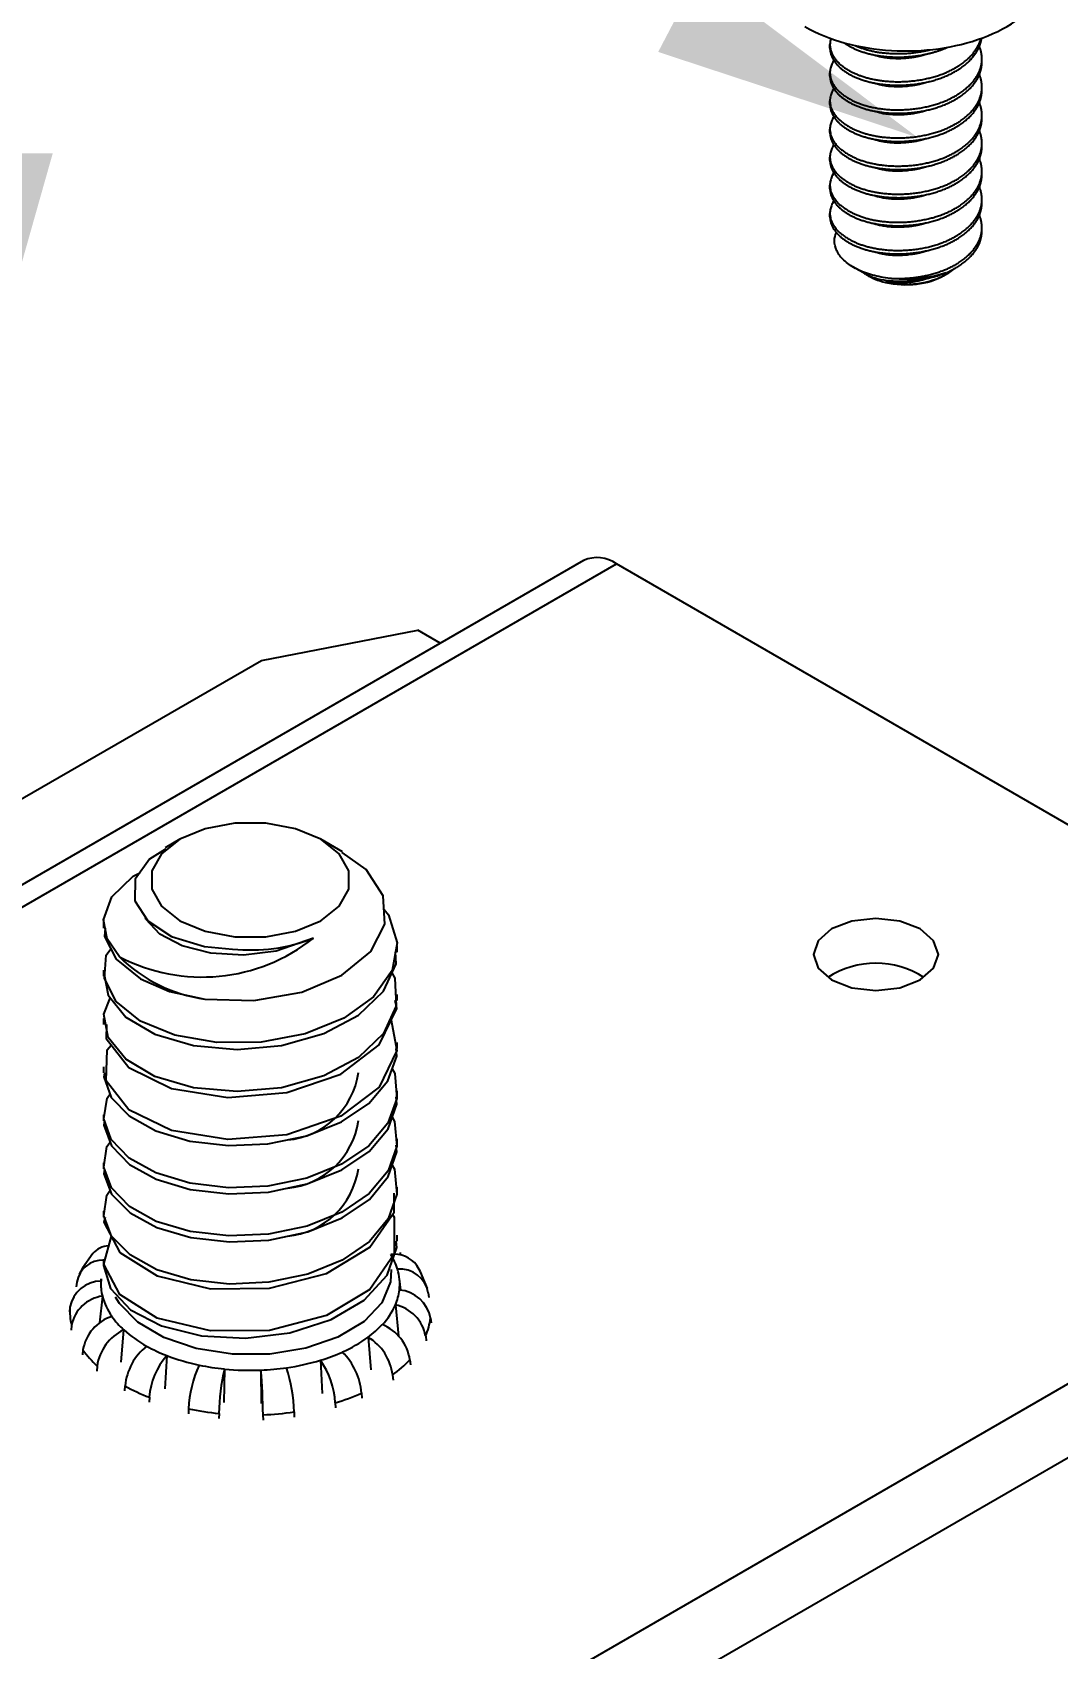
# Model space of a CAD drawing. Extents: x -3.3 to 8.6, y -6.9 to 0.
# Drawn here: x 2.443 to 3.313, y -2.993 to -1.623 of the extents above; entities that cross this region are included whole.
import ezdxf
from ezdxf import colors
from ezdxf.entities.mleader import LeaderData, LeaderLine
from ezdxf.math import Vec2, Vec3

# ---------------------------------------------------------------- set-up
doc = ezdxf.new("R2010")
doc.units = 0
doc.header["$LTSCALE"] = 0.5
doc.header["$MEASUREMENT"] = 0
for name, color, linetype in [('FAB DWG', 221, 'CONTINUOUS'), ('Hardware', 242, 'CONTINUOUS'), ('Mounting', 4, 'CONTINUOUS')]:
    doc.layers.add(name, color=color, linetype=linetype)
doc.styles.add('LSAD_Standard', font='arial.ttf')

msp = doc.modelspace()

# ---------------------------------------------------------------- linework, layer by layer
at = {"layer": 'Hardware', "linetype": 'Continuous', "lineweight": 25, "transparency": 16777216, "extrusion": (4.71769e-15, 0.816497, 0.57735)}
for p, q in [((3.1198, -1.6368), (3.1198, -1.6338)), ((3.1198, -1.6606), (3.1198, -1.6577)), ((3.2486, -1.6487), (3.2486, -1.6458)), ((3.2486, -1.6726), (3.2486, -1.6696)), ((3.1198, -1.6845), (3.1198, -1.6815)), ((3.2486, -1.6964), (3.2486, -1.6934)), ((3.1198, -1.7083), (3.1198, -1.7053)), ((3.2486, -1.7202), (3.2486, -1.7172)), ((3.1198, -1.7321), (3.1198, -1.7292)), ((3.1198, -1.756), (3.1198, -1.753)), ((3.2486, -1.744), (3.2486, -1.7411)), ((3.2486, -1.7679), (3.2486, -1.7649)), ((3.1198, -1.7798), (3.1198, -1.7768)), ((3.2486, -1.7917), (3.2486, -1.7887)), ((3.149, -1.8278), (3.1398, -1.8225)), ((3.2164, -1.8296), (3.2188, -1.8282))]:
    msp.add_line(p, q, dxfattribs=at)
at = {"layer": 'Hardware', "linetype": 'Continuous', "lineweight": 25, "transparency": 16777216}
for start_param, end_param in [(-2.407864, -1.957924), (-1.957924, -0.785398)]:
    msp.add_ellipse((3.1842, -1.811), major_axis=(0.0455, 0), ratio=0.57735, start_param=start_param, end_param=end_param, dxfattribs=at)
at = {"layer": 'Hardware', "linetype": 'Continuous', "lineweight": 25, "transparency": 16777216, "extrusion": (-7.32336e-17, 5.55112e-17, -1)}
msp.add_ellipse((3.1842, -1.7955), major_axis=(-0.0644, 0), ratio=0.57735, start_param=-2.126289, end_param=-1.331113, dxfattribs=at)
at = {"layer": 'Hardware', "linetype": 'Continuous', "lineweight": 25, "transparency": 16777216}
for points, knots in [([(3.0984, -1.6184), (3.1087, -1.6243), (3.1203, -1.629), (3.1452, -1.6358), (3.1584, -1.6379), (3.1852, -1.6395), (3.1988, -1.639), (3.225, -1.6354), (3.2377, -1.6323), (3.2611, -1.6236), (3.2718, -1.618), (3.2899, -1.6044), (3.2974, -1.5965), (3.3071, -1.5796), (3.3098, -1.5708), (3.3103, -1.561), (3.3103, -1.5602), (3.3103, -1.5594)], [4.712389, 4.712389, 4.712389, 4.712389, 5.053801, 5.053801, 5.394191, 5.394191, 5.731891, 5.731891, 6.070286, 6.070286, 6.411985, 6.411985, 6.748759, 6.748759, 7.042339, 7.042339, 7.068583, 7.068583, 7.068583, 7.068583]), ([(3.1689, -1.8317), (3.1637, -1.831), (3.1587, -1.83), (3.1495, -1.8272), (3.1451, -1.8254), (3.1376, -1.8214), (3.1342, -1.819), (3.1289, -1.814), (3.1269, -1.8113), (3.1242, -1.8057), (3.1236, -1.8028), (3.1237, -1.7976), (3.1242, -1.7953), (3.1252, -1.7931)], [0, 0, 0, 0, 0.000439934, 0.000439934, 0.000879869, 0.000879869, 0.001319803, 0.001319803, 0.001759737, 0.001759737, 0.002199672, 0.002199672, 0.002545611, 0.002545611, 0.002545611, 0.002545611]), ([(3.149, -1.8278), (3.1499, -1.8283), (3.1508, -1.8288), (3.1569, -1.8316), (3.1634, -1.8332), (3.1744, -1.8342), (3.1782, -1.8343), (3.1861, -1.8341), (3.1902, -1.8338), (3.1984, -1.8327), (3.2024, -1.8319), (3.2105, -1.8299), (3.2144, -1.8286), (3.2182, -1.8272)], [0.000540061, 0.000540061, 0.000540061, 0.000540061, 0.000672544, 0.000672544, 0.001345089, 0.001345089, 0.001681361, 0.001681361, 0.002017633, 0.002017633, 0.002353905, 0.002353905, 0.002690178, 0.002690178, 0.002690178, 0.002690178]), ([(3.167, -1.8353), (3.1712, -1.8363), (3.1756, -1.8368), (3.1848, -1.8371), (3.1895, -1.8369), (3.2032, -1.835), (3.2119, -1.8322), (3.2188, -1.8282)], [0, 0, 0, 0, 0.000376124, 0.000376124, 0.000752247, 0.000752247, 0.001504495, 0.001504495, 0.001504495, 0.001504495])]:
    msp.add_open_spline(points, degree=3, knots=knots, dxfattribs=at)
for points, weights in [([(3.1206, -1.6285), (3.1154, -1.6455), (3.1386, -1.6571)], [0.975578927874, 0.879614233102, 1]), ([(3.1198, -1.6368), (3.1198, -1.6506), (3.1386, -1.6601)], [0.949184032699, 0.900099577495, 1]), ([(3.1316, -1.6321), (3.1348, -1.6343), (3.1386, -1.6363)], [0.962812241747, 0.977691451424, 1]), ([(3.1198, -1.6606), (3.1198, -1.6745), (3.1386, -1.6839)], [0.949184032699, 0.900099577495, 1]), ([(3.1198, -1.6845), (3.1198, -1.6983), (3.1386, -1.7078)], [0.949184032699, 0.900099577495, 1]), ([(3.1198, -1.7083), (3.1198, -1.7221), (3.1386, -1.7316)], [0.949184032699, 0.900099577495, 1]), ([(3.1198, -1.7321), (3.1198, -1.7459), (3.1386, -1.7554)], [0.949184032699, 0.900099577495, 1]), ([(3.1198, -1.756), (3.1198, -1.7698), (3.1386, -1.7792)], [0.949184032699, 0.900099577495, 1]), ([(3.1198, -1.7798), (3.1198, -1.7936), (3.1386, -1.8031)], [0.949184032699, 0.900099577495, 1]), ([(3.2182, -1.8272), (3.2245, -1.8244), (3.2298, -1.8209)], [0.94545110662, 0.933012701892, 0.933012701892]), ([(3.1508, -1.8275), (3.1508, -1.8275), (3.1508, -1.8275)], [0.989886497847, 0.989918345882, 0.989950211752])]:
    msp.add_rational_spline(points, weights, degree=2, dxfattribs=at)
for points, weights, knots in [([(3.2298, -1.6542), (3.242, -1.646), (3.2465, -1.6355), (3.2479, -1.632), (3.2484, -1.6283)], [0.933012701892, 0.933012701892, 1, 0.976625265815, 0.961406976413], [0.645833333, 0.645833333, 0.645833333, 0.652777778, 0.652777778, 0.655200992, 0.655200992, 0.655200992]), ([(3.2298, -1.6512), (3.242, -1.6431), (3.2465, -1.6325), (3.2473, -1.6306), (3.2478, -1.6286)], [0.933012701892, 0.933012701892, 1, 0.986870534718, 0.976314435783], [0.645833333, 0.645833333, 0.645833333, 0.652777778, 0.652777778, 0.654138884, 0.654138884, 0.654138884]), ([(3.1386, -1.6363), (3.165, -1.6495), (3.2009, -1.6419), (3.2107, -1.6399), (3.2192, -1.6361)], [1, 0.866025403784, 1, 0.959445658921, 0.943443055661], [0.70833333, 0.70833333, 0.70833333, 0.72222222, 0.72222222, 0.72642641, 0.72642641, 0.72642641]), ([(3.1411, -1.6345), (3.1671, -1.6461), (3.2009, -1.639), (3.2028, -1.6386), (3.2047, -1.6381)], [0.986848991668, 0.872959828587, 1, 0.991854254441, 0.984699042499], [0.70905221, 0.70905221, 0.70905221, 0.72222222, 0.72222222, 0.72306668, 0.72306668, 0.72306668]), ([(3.1569, -1.6424), (3.1746, -1.6483), (3.196, -1.6433), (3.1985, -1.6427), (3.2009, -1.6419)], [0.968052637238, 0.884564475973, 1, 0.984807198575, 0.97306014316], [0.62692191, 0.62692191, 0.62692191, 0.63888889, 0.63888889, 0.6404639, 0.6404639, 0.6404639]), ([(3.2298, -1.675), (3.242, -1.6669), (3.2465, -1.6563), (3.2509, -1.6459), (3.2465, -1.6353)], [0.933012701892, 0.933012701892, 1, 0.933632840941, 0.933018442868], [0.5625, 0.5625, 0.5625, 0.56944444, 0.56944444, 0.5763246, 0.5763246, 0.5763246]), ([(3.123, -1.6472), (3.1224, -1.6481), (3.122, -1.649), (3.1123, -1.6678), (3.1386, -1.681)], [0.985918936542, 0.992544590089, 1, 0.866025403784, 1], [0.52700489, 0.52700489, 0.52700489, 0.52777778, 0.52777778, 0.54166667, 0.54166667, 0.54166667]), ([(3.1386, -1.6571), (3.165, -1.6703), (3.2009, -1.6628), (3.2176, -1.6593), (3.2298, -1.6512)], [1, 0.866025403784, 1, 0.933012701892, 0.933012701892], [0.625, 0.625, 0.625, 0.63888889, 0.63888889, 0.64583333, 0.64583333, 0.64583333]), ([(3.1386, -1.6601), (3.165, -1.6733), (3.2009, -1.6658), (3.2176, -1.6623), (3.2298, -1.6542)], [1, 0.866025403784, 1, 0.933012701892, 0.933012701892], [0.625, 0.625, 0.625, 0.63888889, 0.63888889, 0.64583333, 0.64583333, 0.64583333]), ([(3.2298, -1.678), (3.242, -1.6699), (3.2465, -1.6593), (3.2486, -1.6541), (3.2486, -1.6487)], [0.933012701892, 0.933012701892, 1, 0.965925826289, 0.949184032699], [0.5625, 0.5625, 0.5625, 0.56944444, 0.56944444, 0.57297685, 0.57297685, 0.57297685]), ([(3.123, -1.671), (3.1224, -1.6719), (3.122, -1.6728), (3.1123, -1.6916), (3.1386, -1.7048)], [0.985918936542, 0.992544590089, 1, 0.866025403784, 1], [0.44367156, 0.44367156, 0.44367156, 0.44444444, 0.44444444, 0.45833333, 0.45833333, 0.45833333]), ([(3.1569, -1.6662), (3.1746, -1.6721), (3.196, -1.6671), (3.1985, -1.6665), (3.2009, -1.6658)], [0.968052637238, 0.884564475973, 1, 0.984807198575, 0.97306014316], [0.54358858, 0.54358858, 0.54358858, 0.55555556, 0.55555556, 0.55713056, 0.55713056, 0.55713056]), ([(3.2298, -1.6988), (3.242, -1.6907), (3.2465, -1.6802), (3.2509, -1.6697), (3.2465, -1.6591)], [0.933012701892, 0.933012701892, 1, 0.933632840941, 0.933018442868], [0.47916667, 0.47916667, 0.47916667, 0.48611111, 0.48611111, 0.49299127, 0.49299127, 0.49299127]), ([(3.1386, -1.681), (3.165, -1.6942), (3.2009, -1.6866), (3.2176, -1.6831), (3.2298, -1.675)], [1, 0.866025403784, 1, 0.933012701892, 0.933012701892], [0.54166667, 0.54166667, 0.54166667, 0.55555556, 0.55555556, 0.5625, 0.5625, 0.5625]), ([(3.1386, -1.6839), (3.165, -1.6971), (3.2009, -1.6896), (3.2176, -1.6861), (3.2298, -1.678)], [1, 0.866025403784, 1, 0.933012701892, 0.933012701892], [0.54166667, 0.54166667, 0.54166667, 0.55555556, 0.55555556, 0.5625, 0.5625, 0.5625]), ([(3.2298, -1.7018), (3.242, -1.6937), (3.2465, -1.6831), (3.2486, -1.678), (3.2486, -1.6726)], [0.933012701892, 0.933012701892, 1, 0.965925826289, 0.949184032699], [0.47916667, 0.47916667, 0.47916667, 0.48611111, 0.48611111, 0.48964352, 0.48964352, 0.48964352]), ([(3.2298, -1.7227), (3.242, -1.7145), (3.2465, -1.704), (3.2509, -1.6936), (3.2465, -1.683)], [0.933012701892, 0.933012701892, 1, 0.933632840941, 0.933018442868], [0.39583333, 0.39583333, 0.39583333, 0.40277778, 0.40277778, 0.40965793, 0.40965793, 0.40965793]), ([(3.123, -1.6949), (3.1224, -1.6957), (3.122, -1.6967), (3.1123, -1.7154), (3.1386, -1.7286)], [0.985918936542, 0.992544590089, 1, 0.866025403784, 1], [0.36033822, 0.36033822, 0.36033822, 0.36111111, 0.36111111, 0.375, 0.375, 0.375]), ([(3.1386, -1.7048), (3.165, -1.718), (3.2009, -1.7104), (3.2176, -1.7069), (3.2298, -1.6988)], [1, 0.866025403784, 1, 0.933012701892, 0.933012701892], [0.45833333, 0.45833333, 0.45833333, 0.47222222, 0.47222222, 0.47916667, 0.47916667, 0.47916667]), ([(3.1569, -1.69), (3.1746, -1.6959), (3.196, -1.6909), (3.1985, -1.6904), (3.2009, -1.6896)], [0.968052637238, 0.884564475973, 1, 0.984807198575, 0.97306014316], [0.46025524, 0.46025524, 0.46025524, 0.47222222, 0.47222222, 0.47379723, 0.47379723, 0.47379723]), ([(3.2298, -1.7256), (3.242, -1.7175), (3.2465, -1.707), (3.2486, -1.7018), (3.2486, -1.6964)], [0.933012701892, 0.933012701892, 1, 0.965925826289, 0.949184032699], [0.39583333, 0.39583333, 0.39583333, 0.40277778, 0.40277778, 0.40631018, 0.40631018, 0.40631018]), ([(3.1386, -1.7078), (3.165, -1.721), (3.2009, -1.7134), (3.2176, -1.7099), (3.2298, -1.7018)], [1, 0.866025403784, 1, 0.933012701892, 0.933012701892], [0.45833333, 0.45833333, 0.45833333, 0.47222222, 0.47222222, 0.47916667, 0.47916667, 0.47916667]), ([(3.2298, -1.7465), (3.242, -1.7384), (3.2465, -1.7278), (3.2509, -1.7174), (3.2465, -1.7068)], [0.933012701892, 0.933012701892, 1, 0.933632840941, 0.933018442868], [0.3125, 0.3125, 0.3125, 0.31944444, 0.31944444, 0.3263246, 0.3263246, 0.3263246]), ([(3.123, -1.7187), (3.1224, -1.7196), (3.122, -1.7205), (3.1123, -1.7392), (3.1386, -1.7524)], [0.985918936542, 0.992544590089, 1, 0.866025403784, 1], [0.27700489, 0.27700489, 0.27700489, 0.27777778, 0.27777778, 0.29166667, 0.29166667, 0.29166667]), ([(3.1386, -1.7286), (3.165, -1.7418), (3.2009, -1.7343), (3.2176, -1.7308), (3.2298, -1.7227)], [1, 0.866025403784, 1, 0.933012701892, 0.933012701892], [0.375, 0.375, 0.375, 0.38888889, 0.38888889, 0.39583333, 0.39583333, 0.39583333]), ([(3.1386, -1.7316), (3.165, -1.7448), (3.2009, -1.7373), (3.2176, -1.7337), (3.2298, -1.7256)], [1, 0.866025403784, 1, 0.933012701892, 0.933012701892], [0.375, 0.375, 0.375, 0.38888889, 0.38888889, 0.39583333, 0.39583333, 0.39583333]), ([(3.1569, -1.7139), (3.1746, -1.7198), (3.196, -1.7148), (3.1985, -1.7142), (3.2009, -1.7134)], [0.968052637238, 0.884564475973, 1, 0.984807198575, 0.97306014316], [0.37692191, 0.37692191, 0.37692191, 0.38888889, 0.38888889, 0.3904639, 0.3904639, 0.3904639]), ([(3.2298, -1.7495), (3.242, -1.7414), (3.2465, -1.7308), (3.2486, -1.7256), (3.2486, -1.7202)], [0.933012701892, 0.933012701892, 1, 0.965925826289, 0.949184032699], [0.3125, 0.3125, 0.3125, 0.31944444, 0.31944444, 0.32297685, 0.32297685, 0.32297685]), ([(3.1569, -1.7377), (3.1746, -1.7436), (3.196, -1.7386), (3.1985, -1.738), (3.2009, -1.7372)], [0.968052637238, 0.884564475973, 1, 0.984807198575, 0.97306014316], [0.29358858, 0.29358858, 0.29358858, 0.30555556, 0.30555556, 0.30713056, 0.30713056, 0.30713056]), ([(3.2298, -1.7703), (3.242, -1.7622), (3.2465, -1.7517), (3.2509, -1.7412), (3.2465, -1.7306)], [0.933012701892, 0.933012701892, 1, 0.933632840941, 0.933018442868], [0.22916667, 0.22916667, 0.22916667, 0.23611111, 0.23611111, 0.24299127, 0.24299127, 0.24299127]), ([(3.123, -1.7425), (3.1224, -1.7434), (3.122, -1.7443), (3.1123, -1.7631), (3.1386, -1.7763)], [0.985918936542, 0.992544590089, 1, 0.866025403784, 1], [0.19367156, 0.19367156, 0.19367156, 0.19444444, 0.19444444, 0.20833333, 0.20833333, 0.20833333]), ([(3.1386, -1.7524), (3.165, -1.7656), (3.2009, -1.7581), (3.2176, -1.7546), (3.2298, -1.7465)], [1, 0.866025403784, 1, 0.933012701892, 0.933012701892], [0.29166667, 0.29166667, 0.29166667, 0.30555556, 0.30555556, 0.3125, 0.3125, 0.3125]), ([(3.1386, -1.7554), (3.165, -1.7686), (3.2009, -1.7611), (3.2176, -1.7576), (3.2298, -1.7495)], [1, 0.866025403784, 1, 0.933012701892, 0.933012701892], [0.29166667, 0.29166667, 0.29166667, 0.30555556, 0.30555556, 0.3125, 0.3125, 0.3125]), ([(3.2298, -1.7733), (3.242, -1.7652), (3.2465, -1.7546), (3.2486, -1.7494), (3.2486, -1.744)], [0.933012701892, 0.933012701892, 1, 0.965925826289, 0.949184032699], [0.22916667, 0.22916667, 0.22916667, 0.23611111, 0.23611111, 0.23964352, 0.23964352, 0.23964352]), ([(3.123, -1.7663), (3.1224, -1.7672), (3.122, -1.7681), (3.1123, -1.7869), (3.1386, -1.8001)], [0.985918936542, 0.992544590089, 1, 0.866025403784, 1], [0.11033822, 0.11033822, 0.11033822, 0.11111111, 0.11111111, 0.125, 0.125, 0.125]), ([(3.1569, -1.7615), (3.1746, -1.7674), (3.196, -1.7624), (3.1985, -1.7618), (3.2009, -1.7611)], [0.968052637238, 0.884564475973, 1, 0.984807198575, 0.97306014316], [0.21025524, 0.21025524, 0.21025524, 0.22222222, 0.22222222, 0.22379723, 0.22379723, 0.22379723]), ([(3.2298, -1.7941), (3.242, -1.786), (3.2465, -1.7755), (3.2509, -1.765), (3.2465, -1.7544)], [0.933012701892, 0.933012701892, 1, 0.933632840941, 0.933018442868], [0.14583333, 0.14583333, 0.14583333, 0.15277778, 0.15277778, 0.15965793, 0.15965793, 0.15965793]), ([(3.1386, -1.7763), (3.165, -1.7895), (3.2009, -1.7819), (3.2176, -1.7784), (3.2298, -1.7703)], [1, 0.866025403784, 1, 0.933012701892, 0.933012701892], [0.20833333, 0.20833333, 0.20833333, 0.22222222, 0.22222222, 0.22916667, 0.22916667, 0.22916667]), ([(3.1386, -1.7792), (3.165, -1.7924), (3.2009, -1.7849), (3.2176, -1.7814), (3.2298, -1.7733)], [1, 0.866025403784, 1, 0.933012701892, 0.933012701892], [0.20833333, 0.20833333, 0.20833333, 0.22222222, 0.22222222, 0.22916667, 0.22916667, 0.22916667]), ([(3.2298, -1.7971), (3.242, -1.789), (3.2465, -1.7785), (3.2486, -1.7733), (3.2486, -1.7679)], [0.933012701892, 0.933012701892, 1, 0.965925826289, 0.949184032699], [0.14583333, 0.14583333, 0.14583333, 0.15277778, 0.15277778, 0.15631018, 0.15631018, 0.15631018]), ([(3.2298, -1.818), (3.242, -1.8099), (3.2465, -1.7993), (3.2509, -1.7889), (3.2465, -1.7783)], [0.933012701892, 0.933012701892, 1, 0.933632840941, 0.933018442868], [0.0625, 0.0625, 0.0625, 0.06944444, 0.06944444, 0.0763246, 0.0763246, 0.0763246]), ([(3.1386, -1.8001), (3.165, -1.8133), (3.2009, -1.8058), (3.2176, -1.8023), (3.2298, -1.7941)], [1, 0.866025403784, 1, 0.933012701892, 0.933012701892], [0.125, 0.125, 0.125, 0.13888889, 0.13888889, 0.14583333, 0.14583333, 0.14583333]), ([(3.1569, -1.7853), (3.1746, -1.7912), (3.196, -1.7862), (3.1985, -1.7857), (3.2009, -1.7849)], [0.968052637238, 0.884564475973, 1, 0.984807198575, 0.97306014316], [0.12692191, 0.12692191, 0.12692191, 0.13888889, 0.13888889, 0.1404639, 0.1404639, 0.1404639]), ([(3.2298, -1.8209), (3.242, -1.8128), (3.2465, -1.8023), (3.2486, -1.7971), (3.2486, -1.7917)], [0.933012701892, 0.933012701892, 1, 0.965925826289, 0.949184032699], [0.0625, 0.0625, 0.0625, 0.06944444, 0.06944444, 0.07297685, 0.07297685, 0.07297685]), ([(3.1386, -1.8031), (3.165, -1.8163), (3.2009, -1.8087), (3.2176, -1.8052), (3.2298, -1.7971)], [1, 0.866025403784, 1, 0.933012701892, 0.933012701892], [0.125, 0.125, 0.125, 0.13888889, 0.13888889, 0.14583333, 0.14583333, 0.14583333]), ([(3.1569, -1.8092), (3.1746, -1.8151), (3.196, -1.8101), (3.1985, -1.8095), (3.2009, -1.8087)], [0.968052637238, 0.884564475973, 1, 0.984807198575, 0.97306014316], [0.04358858, 0.04358858, 0.04358858, 0.05555556, 0.05555556, 0.05713056, 0.05713056, 0.05713056]), ([(3.1689, -1.8317), (3.1849, -1.8329), (3.2009, -1.8296), (3.2176, -1.8261), (3.2298, -1.818)], [0.93312680063, 0.935777329568, 1, 0.933012701892, 0.933012701892], [0.04889771, 0.04889771, 0.04889771, 0.05555556, 0.05555556, 0.0625, 0.0625, 0.0625]), ([(3.2042, -1.8314), (3.2003, -1.8329), (3.196, -1.8339), (3.1812, -1.8373), (3.167, -1.8353)], [0.958759271632, 0.974542126911, 1, 0.917326185191, 0.936686037184], [0.3016633, 0.3016633, 0.3016633, 0.3333333, 0.3333333, 0.436181, 0.436181, 0.436181])]:
    msp.add_rational_spline(points, weights, degree=2, knots=knots, dxfattribs=at)
msp.add_open_spline([(3.2188, -1.8282), (3.2212, -1.8268), (3.2234, -1.8253), (3.2253, -1.8236)], degree=3, dxfattribs=at)
at = {"layer": 'Mounting', "linetype": 'Continuous', "lineweight": 25, "transparency": 16777216}
for p, q in [((2.9108, -2.0711), (1.4966, -2.8875)), ((1.5245, -2.8903), (2.9387, -2.0739)), ((3.7322, -2.532), (2.9387, -2.0739)), ((2.6377, -2.1557), (2.7703, -2.1302)), ((2.7894, -2.1412), (2.7703, -2.1302)), ((2.2044, -2.4058), (2.6377, -2.1557)), ((2.5686, -2.3074), (2.556, -2.3147)), ((2.7065, -2.318), (2.6881, -2.3074)), ((2.5039, -2.3745), (2.5039, -2.3827)), ((2.7529, -2.4031), (2.7529, -2.398)), ((2.5039, -2.4184), (2.5039, -2.4235)), ((2.7529, -2.4439), (2.7529, -2.4388)), ((2.5039, -2.4592), (2.5039, -2.4644)), ((2.7529, -2.4848), (2.7529, -2.4797)), ((2.5039, -2.5001), (2.5039, -2.5052)), ((2.7529, -2.5256), (2.7529, -2.5205)), ((2.318, -3.3484), (3.7322, -2.532)), ((2.5039, -2.5409), (2.5039, -2.546)), ((2.7529, -2.5664), (2.7529, -2.5613)), ((2.3522, -3.3909), (3.7664, -2.5745)), ((2.5039, -2.5817), (2.5039, -2.5868)), ((2.7529, -2.6073), (2.7529, -2.6021)), ((2.5039, -2.6226), (2.5039, -2.6277)), ((2.7529, -2.6481), (2.7529, -2.643)), ((2.7553, -2.6576), (2.7555, -2.6597)), ((2.5039, -2.6634), (2.5039, -2.6685)), ((2.4812, -2.6827), (2.4807, -2.6867)), ((2.5019, -2.6798), (2.5017, -2.6818)), ((2.5018, -2.6818), (2.5019, -2.6798)), ((2.7559, -2.6896), (2.7548, -2.6798)), ((2.5029, -2.6945), (2.5005, -2.7173)), ((2.7792, -2.6917), (2.7796, -2.6957)), ((2.4753, -2.704), (2.4749, -2.708)), ((2.7513, -2.7021), (2.754, -2.7286)), ((2.4767, -2.7194), (2.4763, -2.7235)), ((2.5209, -2.7231), (2.5185, -2.7507)), ((2.7811, -2.7132), (2.7816, -2.7173)), ((2.7282, -2.7294), (2.7304, -2.7572)), ((2.777, -2.7284), (2.7774, -2.7326)), ((2.4864, -2.7402), (2.486, -2.7443)), ((2.5575, -2.745), (2.5559, -2.7731)), ((2.6878, -2.7489), (2.6892, -2.7771)), ((2.7636, -2.7486), (2.764, -2.7527)), ((2.4985, -2.7539), (2.4981, -2.7581)), ((2.6064, -2.7564), (2.6059, -2.7848)), ((2.6372, -2.7573), (2.6374, -2.7857)), ((2.749, -2.7615), (2.7494, -2.7657)), ((2.522, -2.7706), (2.5217, -2.7749)), ((2.5427, -2.7803), (2.5425, -2.7846)), ((2.7226, -2.7767), (2.7229, -2.781)), ((2.576, -2.7901), (2.5758, -2.7944)), ((2.6018, -2.7941), (2.6017, -2.7984)), ((2.6654, -2.7928), (2.6655, -2.7971)), ((2.7003, -2.7851), (2.7005, -2.7894)), ((2.639, -2.7952), (2.6391, -2.7996))]:
    msp.add_line(p, q, dxfattribs=at)
at = {"layer": 'Mounting', "linetype": 'Continuous', "lineweight": 25, "transparency": 16777216, "flags": 128}
for points in [[(2.6881, -2.3074), (2.6667, -2.2984), (2.6416, -2.2937), (2.6151, -2.2937), (2.59, -2.2984), (2.5686, -2.3074), (2.5531, -2.3197), (2.5449, -2.3342), (2.5449, -2.3495), (2.5531, -2.364), (2.5686, -2.3764), (2.59, -2.3853), (2.6151, -2.3901), (2.6416, -2.3901), (2.6667, -2.3853), (2.6881, -2.3764), (2.7037, -2.364), (2.7118, -2.3495), (2.7118, -2.3342), (2.7037, -2.3197), (2.6881, -2.3074)], [(2.5565, -2.3156), (2.5428, -2.3241), (2.5308, -2.3413), (2.5303, -2.3595), (2.5413, -2.3764), (2.5616, -2.3897), (2.5894, -2.3981), (2.6133, -2.4004)], [(2.5897, -2.4429), (2.6314, -2.444), (2.6721, -2.4369), (2.706, -2.4226), (2.7306, -2.4025), (2.7424, -2.3793), (2.741, -2.3553), (2.7266, -2.3331), (2.7062, -2.3186)], [(2.5173, -2.407), (2.5068, -2.3917), (2.5039, -2.3756), (2.5109, -2.356), (2.529, -2.3385), (2.5347, -2.3357)], [(2.7417, -2.367), (2.7455, -2.3714), (2.7528, -2.395), (2.7485, -2.4186), (2.7327, -2.441), (2.7077, -2.4591), (2.6747, -2.4724), (2.6375, -2.4794), (2.5999, -2.4797), (2.5642, -2.4734), (2.5352, -2.4614), (2.5145, -2.4448), (2.5046, -2.4255), (2.5062, -2.4057), (2.51, -2.4003)], [(2.5052, -2.3827), (2.5046, -2.3898), (2.5145, -2.4091), (2.5352, -2.4257), (2.5597, -2.4363), (2.5897, -2.4429)], [(2.6819, -2.3912), (2.6502, -2.4022), (2.6224, -2.4055), (2.5949, -2.404), (2.5704, -2.3978), (2.5517, -2.3878), (2.5398, -2.375), (2.5395, -2.3737)], [(3.1212, -2.4266), (3.1384, -2.4332), (3.1587, -2.4356), (3.179, -2.4332), (3.1962, -2.4266), (3.2077, -2.4167), (3.2117, -2.405), (3.2077, -2.3933), (3.1962, -2.3833), (3.179, -2.3767), (3.1587, -2.3744), (3.1384, -2.3767), (3.1212, -2.3833), (3.1097, -2.3933), (3.1057, -2.405), (3.1097, -2.4167), (3.1212, -2.4266)], [(2.5047, -2.4235), (2.5077, -2.4396), (2.5228, -2.458), (2.5474, -2.4726), (2.58, -2.4821), (2.6171, -2.4855), (2.6547, -2.4822), (2.6906, -2.4721), (2.7201, -2.4565), (2.7413, -2.4362), (2.7519, -2.4129), (2.7515, -2.4031)], [(2.7484, -2.4205), (2.7509, -2.425), (2.7519, -2.4486), (2.7413, -2.4719), (2.7201, -2.4923), (2.6906, -2.5079), (2.6547, -2.5179), (2.6171, -2.5212), (2.58, -2.5179), (2.5474, -2.5083), (2.5228, -2.4937), (2.5077, -2.4753), (2.5041, -2.4556), (2.5096, -2.4419)], [(2.5064, -2.4644), (2.506, -2.4763), (2.5254, -2.5009), (2.5614, -2.5185), (2.6092, -2.5261), (2.6594, -2.5221), (2.7051, -2.5064), (2.7376, -2.4817), (2.7524, -2.4508), (2.7511, -2.4441)], [(2.7476, -2.4607), (2.7524, -2.4865), (2.7376, -2.5174), (2.7051, -2.5421), (2.6594, -2.5579), (2.6092, -2.5619), (2.5614, -2.5542), (2.5254, -2.5366), (2.506, -2.5121), (2.5069, -2.4857), (2.5103, -2.4818)], [(2.5046, -2.5052), (2.504, -2.5086), (2.5104, -2.5261), (2.5257, -2.5419), (2.5482, -2.5545), (2.5769, -2.5632), (2.6097, -2.567), (2.6431, -2.5656), (2.6761, -2.5588), (2.7055, -2.547), (2.7287, -2.5314), (2.745, -2.5122), (2.7524, -2.4913), (2.7519, -2.4848)], [(2.7486, -2.502), (2.7507, -2.506), (2.7524, -2.527), (2.745, -2.548), (2.7287, -2.5672), (2.7055, -2.5827), (2.6761, -2.5945), (2.6431, -2.6013), (2.6097, -2.6027), (2.5769, -2.5989), (2.5482, -2.5902), (2.5257, -2.5776), (2.5104, -2.5618), (2.504, -2.5443), (2.5068, -2.5268), (2.5094, -2.5232)], [(2.5046, -2.5461), (2.5041, -2.5497), (2.5106, -2.5671), (2.526, -2.583), (2.5485, -2.5955), (2.5774, -2.6041), (2.6102, -2.6078), (2.6436, -2.6064), (2.6766, -2.5995), (2.7059, -2.5876), (2.729, -2.572), (2.7452, -2.5528), (2.7525, -2.5318), (2.7519, -2.5256)], [(2.7486, -2.5428), (2.7506, -2.5465), (2.7525, -2.5675), (2.7452, -2.5885), (2.729, -2.6077), (2.7059, -2.6234), (2.6766, -2.6352), (2.6436, -2.6421), (2.6102, -2.6436), (2.5774, -2.6398), (2.5485, -2.6312), (2.526, -2.6187), (2.5106, -2.6029), (2.5041, -2.5854), (2.5067, -2.5679), (2.5094, -2.564)], [(2.5046, -2.5869), (2.5041, -2.5908), (2.5107, -2.6082), (2.5263, -2.624), (2.5489, -2.6365), (2.5779, -2.645), (2.6107, -2.6487), (2.6441, -2.6471), (2.677, -2.6402), (2.7063, -2.6283), (2.7293, -2.6126), (2.7453, -2.5933), (2.7525, -2.5723), (2.752, -2.5665)], [(2.7487, -2.5836), (2.7505, -2.5871), (2.7525, -2.6081), (2.7453, -2.629), (2.7293, -2.6483), (2.7063, -2.664), (2.677, -2.6759), (2.6441, -2.6829), (2.6107, -2.6844), (2.5779, -2.6808), (2.5489, -2.6722), (2.5263, -2.6597), (2.5107, -2.6439), (2.5041, -2.6265), (2.5066, -2.6089), (2.5094, -2.6048)], [(2.5052, -2.6278), (2.5041, -2.6319), (2.5177, -2.6575), (2.5493, -2.6775), (2.5945, -2.6884), (2.6446, -2.6879), (2.6928, -2.6754), (2.7296, -2.6531), (2.7502, -2.6234), (2.7503, -2.6072)], [(2.7489, -2.6253), (2.7504, -2.6276), (2.7502, -2.6591), (2.7296, -2.6889), (2.6928, -2.7111), (2.6446, -2.7236), (2.5945, -2.7241), (2.5493, -2.7132), (2.5177, -2.6932), (2.5041, -2.6676), (2.5105, -2.6439)], [(2.5039, -2.6685), (2.5039, -2.6686), (2.5097, -2.6882), (2.5268, -2.7061), (2.553, -2.7197), (2.5868, -2.7282), (2.6242, -2.7303), (2.6618, -2.7258), (2.6968, -2.7145), (2.7248, -2.698), (2.7442, -2.6769), (2.7526, -2.6534), (2.7519, -2.6481)], [(2.4948, -2.6584), (2.4859, -2.6708), (2.4831, -2.6761)], [(2.7784, -2.688), (2.7725, -2.6739), (2.7695, -2.6686)], [(2.7478, -2.6721), (2.7473, -2.6824), (2.7399, -2.7002), (2.7247, -2.7162), (2.7026, -2.7294), (2.6754, -2.7388), (2.6448, -2.7437), (2.6131, -2.7438), (2.5825, -2.739), (2.5551, -2.7298), (2.5328, -2.7168), (2.5173, -2.7008), (2.514, -2.6955)]]:
    msp.add_lwpolyline(points, dxfattribs=at)
at = {"layer": 'Mounting', "linetype": 'Continuous', "lineweight": 25, "transparency": 16777216}
for centre, radius, start, end in [((2.9224, -2.0968), 0.0282, 54.5328, 114.1568), ((2.5874, -2.2719), 0.1522, 242.5876, 308.3977), ((2.6284, -2.2526), 0.1486, 264.182, 291.1215), ((2.6075, -2.3159), 0.1282, 225.3174, 262.0138), ((3.1587, -2.4881), 0.0756, 57.3346, 122.6654), ((2.6537, -2.4955), 0.067, 275.2501, 351.7913), ((2.6537, -2.5363), 0.067, 275.2508, 351.7929), ((2.6536, -2.5771), 0.067, 275.2477, 351.7929), ((2.5089, -2.6708), 0.0188, 92.7806, 138.5701), ((2.5029, -2.6862), 0.022, 87.4733, 170.8553), ((2.7509, -2.6819), 0.0228, 35.5331, 98.8087), ((2.7043, -2.6868), 0.0511, 17.2682, 32.5288), ((2.755, -2.6962), 0.0246, 10.455, 94.4378), ((2.5022, -2.7092), 0.0274, 90.892, 169.0167), ((2.5444, -2.6844), 0.0428, 176.5892, 193.7853), ((2.7121, -2.6844), 0.0429, 353.1711, 17.2034), ((2.5071, -2.7252), 0.0309, 97.7274, 169.1503), ((2.5526, -2.6819), 0.0512, 194.2258, 215.5711), ((2.7096, -2.6838), 0.0455, 336.4133, 352.9024), ((2.7522, -2.7188), 0.0295, 10.9956, 85.0401), ((2.5269, -2.707), 0.0517, 176.5892, 193.7853), ((2.5221, -2.7462), 0.0362, 107.9505, 170.4221), ((2.5688, -2.6708), 0.0709, 215.2995, 227.565), ((2.6968, -2.6778), 0.0597, 316.739, 336.0176), ((2.7444, -2.7344), 0.0331, 10.4338, 78.0086), ((2.5387, -2.7597), 0.0407, 115.9745, 171.841), ((2.589, -2.6482), 0.1012, 227.7429, 241.2876), ((2.678, -2.6609), 0.0849, 306.198, 317.0727), ((2.7253, -2.7545), 0.0388, 8.7627, 67.3221), ((2.7265, -2.7064), 0.055, 336.4133, 352.9024), ((2.5713, -2.7757), 0.0495, 128.5932, 174.152), ((2.6074, -2.6159), 0.1384, 241.0202, 248.8697), ((2.658, -2.633), 0.1192, 293.9279, 306.0667), ((2.7055, -2.767), 0.0439, 7.1919, 58.8356), ((2.5563, -2.6906), 0.0857, 215.2995, 227.565), ((2.6029, -2.7848), 0.0604, 138.7758, 175.7991), ((2.6206, -2.5814), 0.1753, 248.9181, 258.3002), ((2.6712, -2.7938), 0.0953, 154.726, 177.8143), ((2.6269, -2.5528), 0.2046, 258.1836, 264.2303), ((2.6322, -2.5659), 0.1913, 278.0696, 286.9201), ((2.6419, -2.5983), 0.1575, 286.9503, 294.1513), ((2.6296, -2.7892), 0.0708, 3.2843, 34.6215), ((2.6675, -2.7814), 0.0553, 4.8468, 45.4206), ((2.6884, -2.6786), 0.1026, 306.198, 317.0727), ((2.7858, -2.7974), 0.1841, 167.1304, 178.9828), ((2.6284, -2.5393), 0.2182, 264.2136, 272.3205), ((2.6287, -2.5437), 0.2138, 272.288, 278.1604), ((2.1836, -2.7984), 0.4555, 0.3975, 5.1753), ((2.5325, -2.7962), 0.133, 1.4599, 17.9103), ((2.603, -2.6243), 0.1673, 241.0202, 248.8697), ((2.6448, -2.603), 0.1904, 286.9503, 294.1513), ((2.6266, -2.548), 0.2473, 258.1836, 264.2303), ((2.6287, -2.537), 0.2584, 272.288, 278.1604)]:
    msp.add_arc(centre, radius, start, end, dxfattribs=at)

# ---------------------------------------------------------------- leaders
at = {"layer": 'FAB DWG', "ltscale": 0.5, "transparency": 16777216}
ml = msp.add_multileader_mtext('Standard', dxfattribs=at)
ml.set_content('8-32 SPADE SCREW\\P(HW83212-00)', color=256, style='LSAD_Standard')
ml.set_leader_properties()
ml.build(insert=Vec2(0, 0))
ml.multileader.update_dxf_attribs({"text_left_attachment_type": 2, "dogleg_length": 0.36, "arrow_head_size": 0.2284})
ctx = ml.context
ctx.base_point, ctx.char_height, ctx.arrow_head_size, ctx.landing_gap_size, ctx.plane_origin = Vec3(1.1519, -0.9076), 0.197711, 0.2284, 0.1096, Vec3(1.5218, 16.6695)
ctx.left_attachment, ctx.text_align_type = 2, 2
notes = []
notes.append((ctx, [(1, (1, 1, 0), (4.2374, -0.7394), (-1, 0), 0.2098, [(1, [(3.8838, -1.6794), (4.3597, -1.9699)], 0, [])])]))
ctx.mtext.insert, ctx.mtext.width, ctx.mtext.defined_height, ctx.mtext.alignment, ctx.mtext.flow_direction = Vec3(3.918, -0.6115), 4.716156, 0.7905, 3, 5
ml = msp.add_multileader_mtext('Standard', dxfattribs=at)
ml.set_content('8-32 X1/4" PAN HEAD SCREW', color=256, style='LSAD_Standard')
ml.set_leader_properties()
ml.build(insert=Vec2(0, 0))
ml.multileader.update_dxf_attribs({"text_left_attachment_type": 2, "dogleg_length": 0.36, "arrow_head_size": 0.2284})
ctx = ml.context
ctx.base_point, ctx.char_height, ctx.arrow_head_size, ctx.landing_gap_size, ctx.plane_origin = Vec3(0.4456, -1.6651), 0.197711, 0.2284, 0.1096, Vec3(0.2199, 15.953)
ctx.left_attachment, ctx.text_align_type = 2, 2
notes.append((ctx, [(1, (1, 1, 0), (2.7812, -1.4969), (-1, 0), 0.2098, [(1, [(3.194, -1.7124)], 0, [])])]))
ctx.mtext.insert, ctx.mtext.width, ctx.mtext.defined_height, ctx.mtext.alignment, ctx.mtext.flow_direction = Vec3(2.4617, -1.3964), 1.97346, 0.7905, 3, 5
for ctx, leaders in notes:
    for number, flags, end, landing, length, lines in leaders:
        leader = LeaderData()
        leader.index, (leader.has_last_leader_line, leader.has_dogleg_vector, leader.attachment_direction) = number, flags
        leader.last_leader_point, leader.dogleg_vector, leader.dogleg_length = Vec3(end), Vec3(landing), length
        for number, points, colour, breaks in lines:
            line = LeaderLine()
            line.index, line.vertices, line.color, line.breaks = number, Vec3.list(points), colors.encode_raw_color(colour), breaks
            leader.lines.append(line)
        ctx.leaders.append(leader)

doc.saveas('drawing.dxf')
